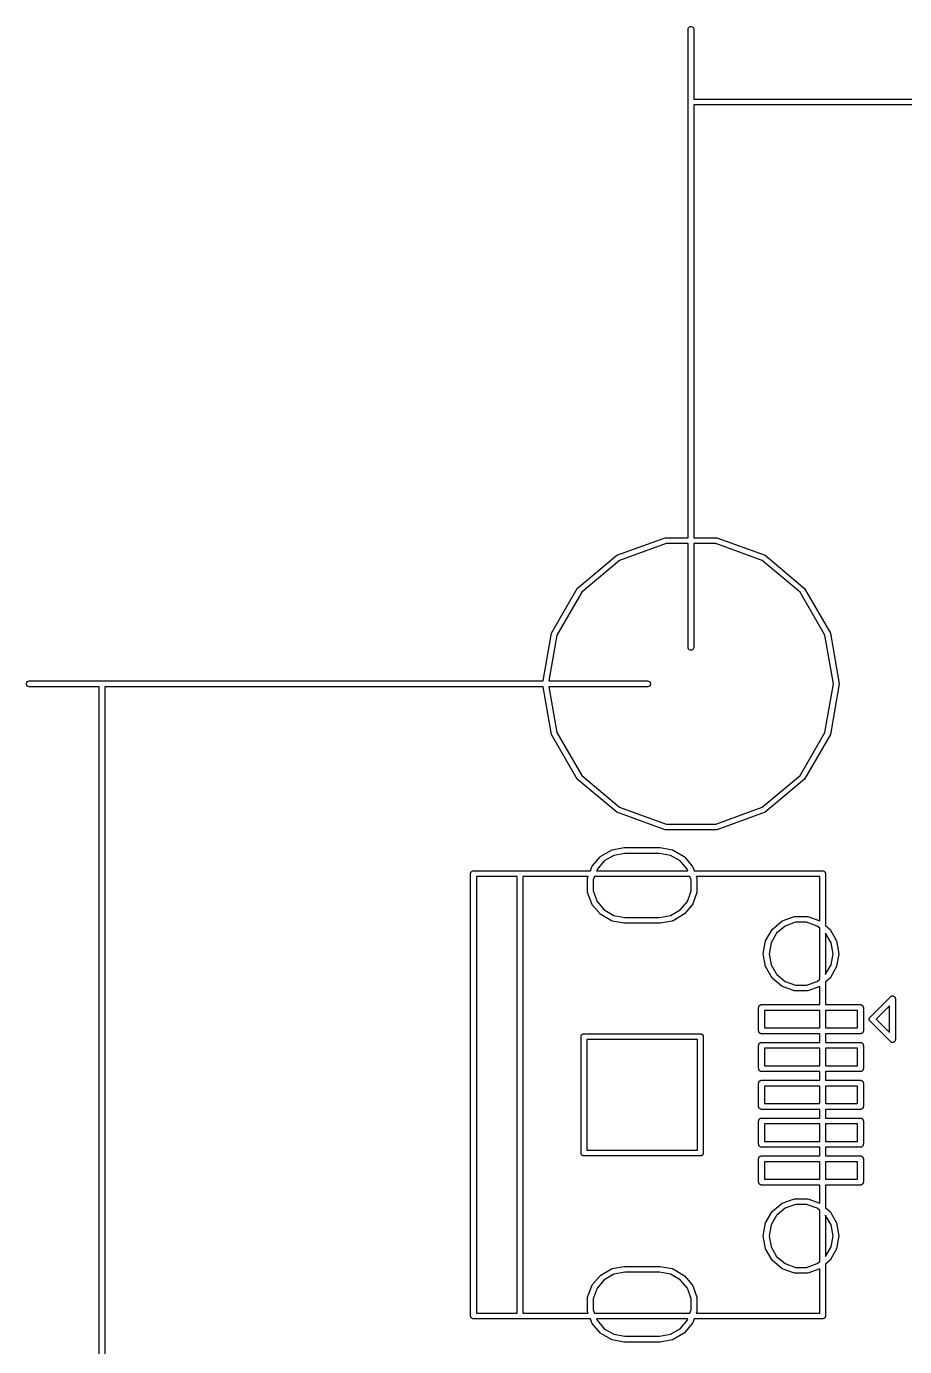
# Model space of a CAD drawing. Extents: x 105.1 to 166.9, y -128.1 to -71.6.
# Drawn here: x 107.2 to 122.29, y -96.39 to -73.7 of the extents above; entities that cross this region are included whole.
import ezdxf

# ---------------------------------------------------------------- set-up
doc = ezdxf.new("R2010")
doc.units = 0
doc.header["$MEASUREMENT"] = 0
doc.layers.add('BLACK', color=7, linetype='CONTINUOUS')

msp = doc.modelspace()

# ---------------------------------------------------------------- linework, layer by layer
at = {"layer": 'Black'}
for p, q in [((118.571, -73.7536), (118.574, -73.7365)), ((118.574, -73.7365), (118.583, -73.7215)), ((118.583, -73.7215), (118.596, -73.7103)), ((118.596, -73.7103), (118.612, -73.7044)), ((118.612, -73.7044), (118.63, -73.7044)), ((118.63, -73.7044), (118.646, -73.7103)), ((118.646, -73.7103), (118.659, -73.7215)), ((118.659, -73.7215), (118.668, -73.7365)), ((118.668, -73.7365), (118.671, -73.7536)), ((118.571, -82.4923), (118.571, -73.7536)), ((118.671, -73.7536), (118.671, -74.9536)), ((118.671, -74.9536), (160.682, -74.9536)), ((160.682, -75.0536), (118.671, -75.0536)), ((118.671, -75.0536), (118.671, -82.4923)), ((117.346, -82.7952), (118.178, -82.4923)), ((118.196, -82.5908), (117.396, -82.8818)), ((118.178, -82.4923), (118.571, -82.4923)), ((118.571, -82.5908), (118.196, -82.5908)), ((118.571, -84.3786), (118.571, -82.5908)), ((118.671, -82.4923), (119.064, -82.4923)), ((119.047, -82.5908), (118.671, -82.5908)), ((118.671, -82.5908), (118.671, -84.3786)), ((119.846, -82.8818), (119.047, -82.5908)), ((119.064, -82.4923), (119.896, -82.7952)), ((116.668, -83.3645), (117.346, -82.7952)), ((119.896, -82.7952), (120.575, -83.3645)), ((117.396, -82.8818), (116.744, -83.4288)), ((120.498, -83.4288), (119.846, -82.8818)), ((116.225, -84.1315), (116.668, -83.3645)), ((116.744, -83.4288), (116.319, -84.1657)), ((120.923, -84.1657), (120.498, -83.4288)), ((120.575, -83.3645), (121.017, -84.1315)), ((116.08, -84.9536), (116.225, -84.1315)), ((116.319, -84.1657), (116.18, -84.9536)), ((121.071, -85.0036), (120.923, -84.1657)), ((121.017, -84.1315), (121.171, -85.0036)), ((118.574, -84.3957), (118.571, -84.3786)), ((118.583, -84.4107), (118.574, -84.3957)), ((118.668, -84.3957), (118.659, -84.4107)), ((118.671, -84.3786), (118.668, -84.3957)), ((118.596, -84.4219), (118.583, -84.4107)), ((118.612, -84.4278), (118.596, -84.4219)), ((118.63, -84.4278), (118.612, -84.4278)), ((118.646, -84.4219), (118.63, -84.4278)), ((118.659, -84.4107), (118.646, -84.4219)), ((107.202, -84.9949), (107.208, -84.9786)), ((107.202, -85.0123), (107.202, -84.9949)), ((107.208, -85.0286), (107.202, -85.0123)), ((107.208, -84.9786), (107.219, -84.9653)), ((107.219, -85.0419), (107.208, -85.0286)), ((107.219, -84.9653), (107.234, -84.9566)), ((107.234, -85.0506), (107.219, -85.0419)), ((107.234, -84.9566), (107.251, -84.9536)), ((107.251, -85.0536), (107.234, -85.0506)), ((107.251, -84.9536), (116.08, -84.9536)), ((108.451, -85.0536), (107.251, -85.0536)), ((108.451, -125.065), (108.451, -85.0536)), ((116.08, -85.0536), (108.551, -85.0536)), ((108.551, -85.0536), (108.551, -125.065)), ((116.225, -85.8757), (116.08, -85.0536)), ((116.18, -84.9536), (117.876, -84.9536)), ((117.876, -85.0536), (116.18, -85.0536)), ((116.18, -85.0536), (116.319, -85.8415)), ((117.876, -84.9536), (117.893, -84.9566)), ((117.893, -85.0506), (117.876, -85.0536)), ((117.893, -84.9566), (117.908, -84.9653)), ((117.908, -85.0419), (117.893, -85.0506)), ((117.908, -84.9653), (117.919, -84.9786)), ((117.919, -85.0286), (117.908, -85.0419)), ((117.919, -84.9786), (117.925, -84.9949)), ((117.925, -85.0123), (117.919, -85.0286)), ((117.925, -84.9949), (117.925, -85.0123)), ((120.923, -85.8415), (121.071, -85.0036)), ((121.171, -85.0036), (121.017, -85.8757)), ((116.668, -86.6427), (116.225, -85.8757)), ((116.319, -85.8415), (116.744, -86.5784)), ((120.498, -86.5784), (120.923, -85.8415)), ((121.017, -85.8757), (120.575, -86.6427)), ((117.346, -87.212), (116.668, -86.6427)), ((116.744, -86.5784), (117.396, -87.1254)), ((119.846, -87.1254), (120.498, -86.5784)), ((120.575, -86.6427), (119.896, -87.212)), ((117.396, -87.1254), (118.196, -87.4164)), ((119.047, -87.4164), (119.846, -87.1254)), ((118.178, -87.5149), (117.346, -87.212)), ((119.896, -87.212), (119.064, -87.5149)), ((119.064, -87.5149), (118.178, -87.5149)), ((118.196, -87.4164), (119.047, -87.4164)), ((116.926, -88.1354), (117.06, -87.9758)), ((117.06, -87.9758), (117.068, -87.9694)), ((117.06, -87.9758), (117.06, -87.9758)), ((117.068, -87.9694), (117.073, -87.9646)), ((117.073, -87.9646), (117.254, -87.8605)), ((117.073, -87.9646), (117.073, -87.9646)), ((117.296, -87.9515), (117.131, -88.0468)), ((117.254, -87.8605), (117.266, -87.8561)), ((117.254, -87.8605), (117.254, -87.8605)), ((117.266, -87.8561), (117.27, -87.8545)), ((117.27, -87.8545), (117.475, -87.8183)), ((117.27, -87.8545), (117.27, -87.8545)), ((117.488, -87.9176), (117.296, -87.9515)), ((117.475, -87.8183), (117.48, -87.8183)), ((117.48, -87.8183), (117.484, -87.8176)), ((117.484, -87.8176), (118.084, -87.8176)), ((118.08, -87.9176), (117.488, -87.9176)), ((118.272, -87.9515), (118.08, -87.9176)), ((118.084, -87.8176), (118.088, -87.8183)), ((118.088, -87.8183), (118.093, -87.8183)), ((118.093, -87.8183), (118.298, -87.8545)), ((118.437, -88.0468), (118.272, -87.9515)), ((118.298, -87.8545), (118.298, -87.8545)), ((118.298, -87.8545), (118.306, -87.8575)), ((118.306, -87.8575), (118.314, -87.8605)), ((118.314, -87.8605), (118.314, -87.8605)), ((118.314, -87.8605), (118.495, -87.9646)), ((118.495, -87.9646), (118.508, -87.9758)), ((118.508, -87.9758), (118.508, -87.9758)), ((118.508, -87.9758), (118.642, -88.1354)), ((114.834, -88.2676), (114.835, -88.2633)), ((114.835, -88.2589), (114.836, -88.2548)), ((114.835, -88.2633), (114.835, -88.2589)), ((114.836, -88.2548), (114.837, -88.2505)), ((114.837, -88.2505), (114.839, -88.2467)), ((114.839, -88.2467), (114.841, -88.2426)), ((114.841, -88.2426), (114.843, -88.2392)), ((114.843, -88.2392), (114.846, -88.2354)), ((114.846, -88.2354), (114.849, -88.2326)), ((114.849, -88.2326), (114.852, -88.2293)), ((114.852, -88.2293), (114.856, -88.2271)), ((114.856, -88.2271), (114.859, -88.2243)), ((114.859, -88.2243), (114.863, -88.2228)), ((114.863, -88.2228), (114.867, -88.2206)), ((114.867, -88.2206), (114.871, -88.2198)), ((114.871, -88.2198), (114.875, -88.2183)), ((114.875, -88.2183), (114.88, -88.2183)), ((114.88, -88.2183), (114.884, -88.2176)), ((114.884, -88.2176), (116.893, -88.2176)), ((116.893, -88.2176), (116.917, -88.1505)), ((116.917, -88.1505), (116.926, -88.1354)), ((116.926, -88.1354), (116.926, -88.1354)), ((117.008, -88.193), (116.999, -88.2176)), ((116.999, -88.2176), (118.569, -88.2176)), ((117.131, -88.0468), (117.008, -88.193)), ((118.56, -88.193), (118.437, -88.0468)), ((118.569, -88.2176), (118.56, -88.193)), ((118.642, -88.1354), (118.642, -88.1354)), ((118.642, -88.1354), (118.651, -88.1505)), ((118.651, -88.1505), (118.675, -88.2176)), ((118.675, -88.2176), (120.884, -88.2176)), ((120.884, -88.2176), (120.888, -88.2183)), ((120.888, -88.2183), (120.893, -88.2183)), ((120.893, -88.2183), (120.897, -88.2198)), ((120.897, -88.2198), (120.901, -88.2206)), ((120.901, -88.2206), (120.905, -88.2228)), ((120.905, -88.2228), (120.909, -88.2243)), ((120.909, -88.2243), (120.912, -88.2271)), ((120.912, -88.2271), (120.916, -88.2293)), ((120.916, -88.2293), (120.919, -88.2326)), ((120.919, -88.2326), (120.922, -88.2354)), ((120.922, -88.2354), (120.924, -88.2392)), ((120.924, -88.2392), (120.927, -88.2426)), ((120.927, -88.2426), (120.929, -88.2467)), ((120.929, -88.2467), (120.931, -88.2505)), ((120.931, -88.2505), (120.932, -88.2548)), ((120.932, -88.2548), (120.933, -88.2589)), ((120.933, -88.2589), (120.933, -88.2633)), ((120.933, -88.2633), (120.934, -88.2676)), ((114.834, -95.8676), (114.834, -88.2676)), ((114.934, -88.3176), (114.934, -95.8176)), ((115.634, -88.3176), (114.934, -88.3176)), ((115.634, -95.8176), (115.634, -88.3176)), ((116.856, -88.3176), (115.734, -88.3176)), ((115.734, -88.3176), (115.734, -95.8176)), ((116.843, -88.3634), (116.846, -88.3463)), ((116.843, -88.5718), (116.843, -88.3634)), ((116.846, -88.3463), (116.856, -88.3176)), ((116.963, -88.3176), (116.943, -88.3722)), ((116.943, -88.3722), (116.943, -88.5629)), ((118.605, -88.3176), (116.963, -88.3176)), ((118.625, -88.3722), (118.605, -88.3176)), ((118.625, -88.5629), (118.625, -88.3722)), ((120.834, -88.3176), (118.711, -88.3176)), ((118.711, -88.3176), (118.722, -88.3463)), ((118.722, -88.3463), (118.725, -88.3634)), ((118.725, -88.3634), (118.725, -88.5718)), ((120.834, -89.0779), (120.834, -88.3176)), ((120.934, -88.2676), (120.934, -89.1594)), ((116.846, -88.5889), (116.843, -88.5718)), ((116.917, -88.7847), (116.846, -88.5889)), ((116.943, -88.5629), (117.008, -88.7422)), ((118.56, -88.7422), (118.625, -88.5629)), ((118.722, -88.5889), (118.651, -88.7847)), ((118.725, -88.5718), (118.722, -88.5889)), ((116.926, -88.7997), (116.917, -88.7847)), ((117.06, -88.9593), (116.926, -88.7997)), ((116.926, -88.7997), (116.926, -88.7997)), ((117.008, -88.7422), (117.131, -88.8883)), ((117.131, -88.8883), (117.296, -88.9837)), ((118.272, -88.9837), (118.437, -88.8883)), ((118.437, -88.8883), (118.56, -88.7422)), ((118.642, -88.7997), (118.508, -88.9593)), ((118.651, -88.7847), (118.642, -88.7997)), ((118.642, -88.7997), (118.642, -88.7997)), ((117.064, -88.9626), (117.06, -88.9593)), ((117.06, -88.9593), (117.06, -88.9593)), ((117.073, -88.9705), (117.064, -88.9626)), ((117.254, -89.0747), (117.073, -88.9705)), ((117.073, -88.9705), (117.073, -88.9705)), ((117.266, -89.079), (117.254, -89.0747)), ((117.254, -89.0747), (117.254, -89.0747)), ((117.27, -89.0806), (117.266, -89.079)), ((117.475, -89.1168), (117.27, -89.0806)), ((117.27, -89.0806), (117.27, -89.0806)), ((117.296, -88.9837), (117.488, -89.0176)), ((117.48, -89.1168), (117.475, -89.1168)), ((117.484, -89.1176), (117.48, -89.1168)), ((118.084, -89.1176), (117.484, -89.1176)), ((117.488, -89.0176), (118.08, -89.0176)), ((118.08, -89.0176), (118.272, -88.9837)), ((118.088, -89.1168), (118.084, -89.1176)), ((118.093, -89.1168), (118.088, -89.1168)), ((118.298, -89.0806), (118.093, -89.1168)), ((118.307, -89.0774), (118.298, -89.0806)), ((118.298, -89.0806), (118.298, -89.0806)), ((118.314, -89.0747), (118.307, -89.0774)), ((118.495, -88.9705), (118.314, -89.0747)), ((118.314, -89.0747), (118.314, -89.0747)), ((118.508, -88.9593), (118.495, -88.9705)), ((118.508, -88.9593), (118.508, -88.9593)), ((120.016, -89.2248), (120.189, -89.0797)), ((120.239, -89.1663), (120.093, -89.289)), ((120.189, -89.0797), (120.401, -89.0025)), ((120.418, -89.1009), (120.239, -89.1663)), ((120.401, -89.0025), (120.627, -89.0025)), ((120.609, -89.1009), (120.418, -89.1009)), ((120.789, -89.1663), (120.609, -89.1009)), ((120.627, -89.0025), (120.834, -89.0779)), ((120.834, -89.204), (120.789, -89.1663)), ((120.934, -89.1594), (121.012, -89.2248)), ((119.903, -89.4203), (120.016, -89.2248)), ((120.093, -89.289), (119.997, -89.4545)), ((120.834, -90.0811), (120.834, -89.204)), ((120.935, -89.289), (120.934, -89.288)), ((120.934, -89.288), (120.934, -89.9972)), ((121.031, -89.4545), (120.935, -89.289)), ((121.012, -89.2248), (121.125, -89.4203)), ((119.864, -89.6426), (119.903, -89.4203)), ((119.997, -89.4545), (119.964, -89.6426)), ((121.064, -89.6426), (121.031, -89.4545)), ((121.125, -89.4203), (121.164, -89.6426)), ((119.903, -89.8649), (119.864, -89.6426)), ((119.964, -89.6426), (119.997, -89.8307)), ((119.997, -89.8307), (120.093, -89.9961)), ((120.935, -89.9961), (121.031, -89.8307)), ((121.031, -89.8307), (121.064, -89.6426)), ((121.164, -89.6426), (121.125, -89.8649)), ((120.016, -90.0604), (119.903, -89.8649)), ((120.189, -90.2055), (120.016, -90.0604)), ((120.093, -89.9961), (120.239, -90.1189)), ((120.934, -89.9972), (120.935, -89.9961)), ((121.012, -90.0604), (120.934, -90.1258)), ((121.125, -89.8649), (121.012, -90.0604)), ((120.401, -90.2827), (120.189, -90.2055)), ((120.239, -90.1189), (120.418, -90.1842)), ((120.627, -90.2827), (120.401, -90.2827)), ((120.418, -90.1842), (120.609, -90.1842)), ((120.609, -90.1842), (120.789, -90.1189)), ((120.834, -90.2073), (120.627, -90.2827)), ((120.789, -90.1189), (120.834, -90.0811)), ((120.834, -90.5176), (120.834, -90.2073)), ((120.934, -90.1258), (120.934, -90.5176)), ((119.796, -90.5354), (119.799, -90.5326)), ((119.799, -90.5326), (119.802, -90.5293)), ((119.802, -90.5293), (119.806, -90.5271)), ((119.806, -90.5271), (119.809, -90.5243)), ((119.809, -90.5243), (119.813, -90.5228)), ((119.813, -90.5228), (119.817, -90.5206)), ((119.817, -90.5206), (119.821, -90.5198)), ((119.821, -90.5198), (119.825, -90.5183)), ((119.825, -90.5183), (119.83, -90.5183)), ((119.83, -90.5183), (119.834, -90.5176)), ((119.834, -90.5176), (120.834, -90.5176)), ((120.934, -90.5176), (121.534, -90.5176)), ((121.534, -90.5176), (121.538, -90.5183)), ((121.538, -90.5183), (121.543, -90.5183)), ((121.543, -90.5183), (121.547, -90.5198)), ((121.547, -90.5198), (121.551, -90.5206)), ((121.551, -90.5206), (121.555, -90.5228)), ((121.555, -90.5228), (121.559, -90.5243)), ((121.559, -90.5243), (121.562, -90.5271)), ((121.562, -90.5271), (121.566, -90.5293)), ((121.566, -90.5293), (121.569, -90.5326)), ((121.569, -90.5326), (121.572, -90.5354)), ((121.699, -90.7322), (122.049, -90.3822)), ((122.049, -90.3822), (122.054, -90.3785)), ((122.054, -90.3785), (122.059, -90.3743)), ((122.059, -90.3743), (122.061, -90.3735)), ((122.061, -90.3735), (122.063, -90.3723)), ((122.063, -90.3723), (122.069, -90.3706)), ((122.069, -90.3706), (122.075, -90.3683)), ((122.075, -90.3683), (122.077, -90.3683)), ((122.077, -90.3683), (122.08, -90.3678)), ((122.08, -90.3678), (122.086, -90.3683)), ((122.086, -90.3683), (122.093, -90.3683)), ((122.093, -90.3683), (122.095, -90.3691)), ((122.095, -90.3691), (122.097, -90.3693)), ((122.097, -90.3693), (122.103, -90.372)), ((122.103, -90.372), (122.109, -90.3743)), ((122.109, -90.3743), (122.111, -90.3757)), ((122.111, -90.3757), (122.113, -90.3766)), ((122.113, -90.3766), (122.117, -90.3812)), ((122.117, -90.3812), (122.122, -90.3854)), ((122.122, -90.3854), (122.123, -90.3874)), ((122.123, -90.3874), (122.125, -90.3889)), ((122.125, -90.3889), (122.128, -90.3948)), ((122.128, -90.3948), (122.131, -90.4005)), ((122.131, -90.4005), (122.131, -90.4027)), ((122.131, -90.4027), (122.132, -90.4046)), ((122.132, -90.4046), (122.133, -90.4111)), ((122.133, -90.4111), (122.134, -90.4176)), ((122.134, -90.4176), (122.134, -91.1176)), ((119.784, -90.5676), (119.785, -90.5633)), ((119.784, -90.9676), (119.784, -90.5676)), ((119.785, -90.5589), (119.786, -90.5548)), ((119.785, -90.5633), (119.785, -90.5589)), ((119.786, -90.5548), (119.787, -90.5505)), ((119.787, -90.5505), (119.789, -90.5467)), ((119.789, -90.5467), (119.791, -90.5426)), ((119.791, -90.5426), (119.793, -90.5392)), ((119.793, -90.5392), (119.796, -90.5354)), ((119.884, -90.6176), (119.884, -90.9176)), ((120.834, -90.6176), (119.884, -90.6176)), ((120.834, -90.9176), (120.834, -90.6176)), ((120.934, -90.6176), (120.934, -90.9176)), ((121.484, -90.6176), (120.934, -90.6176)), ((121.484, -90.9176), (121.484, -90.6176)), ((121.572, -90.5354), (121.574, -90.5392)), ((121.574, -90.5392), (121.577, -90.5426)), ((121.577, -90.5426), (121.579, -90.5467)), ((121.579, -90.5467), (121.581, -90.5505)), ((121.581, -90.5505), (121.582, -90.5548)), ((121.582, -90.5548), (121.583, -90.5589)), ((121.583, -90.5589), (121.583, -90.5633)), ((121.583, -90.5633), (121.584, -90.5676)), ((121.584, -90.5676), (121.584, -90.9676)), ((121.684, -90.7632), (121.685, -90.759)), ((121.685, -90.759), (121.686, -90.7546)), ((121.686, -90.7546), (121.687, -90.7507)), ((121.687, -90.7507), (121.689, -90.7464)), ((121.689, -90.7464), (121.691, -90.7429)), ((121.691, -90.7429), (121.693, -90.7389)), ((121.693, -90.7389), (121.696, -90.7358)), ((121.696, -90.7358), (121.699, -90.7322)), ((122.034, -90.5383), (121.805, -90.7676)), ((122.034, -90.9969), (122.034, -90.5383)), ((119.785, -90.9719), (119.784, -90.9676)), ((119.785, -90.9763), (119.785, -90.9719)), ((119.786, -90.9804), (119.785, -90.9763)), ((119.787, -90.9847), (119.786, -90.9804)), ((119.789, -90.9885), (119.787, -90.9847)), ((119.791, -90.9926), (119.789, -90.9885)), ((119.884, -90.9176), (120.834, -90.9176)), ((120.934, -90.9176), (121.484, -90.9176)), ((121.579, -90.9885), (121.577, -90.9926)), ((121.581, -90.9847), (121.579, -90.9885)), ((121.582, -90.9804), (121.581, -90.9847)), ((121.583, -90.9763), (121.582, -90.9804)), ((121.584, -90.9676), (121.583, -90.9719)), ((121.583, -90.9719), (121.583, -90.9763)), ((121.684, -90.7676), (121.684, -90.7632)), ((121.684, -90.7719), (121.684, -90.7676)), ((121.685, -90.7762), (121.684, -90.7719)), ((121.686, -90.7805), (121.685, -90.7762)), ((121.687, -90.7845), (121.686, -90.7805)), ((121.689, -90.7887), (121.687, -90.7845)), ((121.691, -90.7923), (121.689, -90.7887)), ((121.693, -90.7962), (121.691, -90.7923)), ((121.696, -90.7993), (121.693, -90.7962)), ((121.699, -90.8029), (121.696, -90.7993)), ((122.049, -91.1529), (121.699, -90.8029)), ((121.805, -90.7676), (122.034, -90.9969)), ((116.734, -91.0676), (116.735, -91.0633)), ((116.734, -93.0676), (116.734, -91.0676)), ((116.735, -91.0589), (116.736, -91.0548)), ((116.735, -91.0633), (116.735, -91.0589)), ((116.736, -91.0548), (116.737, -91.0505)), ((116.737, -91.0505), (116.739, -91.0467)), ((116.739, -91.0467), (116.741, -91.0426)), ((116.741, -91.0426), (116.743, -91.0392)), ((116.743, -91.0392), (116.746, -91.0354)), ((116.746, -91.0354), (116.749, -91.0326)), ((116.749, -91.0326), (116.752, -91.0293)), ((116.752, -91.0293), (116.756, -91.0271)), ((116.756, -91.0271), (116.759, -91.0243)), ((116.759, -91.0243), (116.763, -91.0228)), ((116.763, -91.0228), (116.767, -91.0206)), ((116.767, -91.0206), (116.771, -91.0198)), ((116.771, -91.0198), (116.775, -91.0183)), ((116.775, -91.0183), (116.78, -91.0183)), ((116.78, -91.0183), (116.784, -91.0176)), ((116.784, -91.0176), (118.784, -91.0176)), ((116.834, -91.1176), (116.834, -93.0176)), ((118.734, -91.1176), (116.834, -91.1176)), ((118.734, -93.0176), (118.734, -91.1176)), ((118.784, -91.0176), (118.788, -91.0183)), ((118.788, -91.0183), (118.793, -91.0183)), ((118.793, -91.0183), (118.797, -91.0198)), ((118.797, -91.0198), (118.801, -91.0206)), ((118.801, -91.0206), (118.805, -91.0228)), ((118.805, -91.0228), (118.809, -91.0243)), ((118.809, -91.0243), (118.812, -91.0271)), ((118.812, -91.0271), (118.816, -91.0293)), ((118.816, -91.0293), (118.819, -91.0326)), ((118.819, -91.0326), (118.822, -91.0354)), ((118.822, -91.0354), (118.824, -91.0392)), ((118.824, -91.0392), (118.827, -91.0426)), ((118.827, -91.0426), (118.829, -91.0467)), ((118.829, -91.0467), (118.831, -91.0505)), ((118.831, -91.0505), (118.832, -91.0548)), ((118.832, -91.0548), (118.833, -91.0589)), ((118.833, -91.0589), (118.833, -91.0633)), ((118.833, -91.0633), (118.834, -91.0676)), ((118.834, -91.0676), (118.834, -93.0676)), ((119.784, -91.2176), (119.785, -91.2132)), ((119.785, -91.2089), (119.786, -91.2048)), ((119.785, -91.2132), (119.785, -91.2089)), ((119.786, -91.2048), (119.787, -91.2005)), ((119.787, -91.2005), (119.789, -91.1967)), ((119.789, -91.1967), (119.791, -91.1926)), ((119.793, -90.9959), (119.791, -90.9926)), ((119.791, -91.1926), (119.793, -91.1892)), ((119.796, -90.9997), (119.793, -90.9959)), ((119.793, -91.1892), (119.796, -91.1854)), ((119.799, -91.0025), (119.796, -90.9997)), ((119.796, -91.1854), (119.799, -91.1826)), ((119.802, -91.0059), (119.799, -91.0025)), ((119.799, -91.1826), (119.802, -91.1793)), ((119.806, -91.0081), (119.802, -91.0059)), ((119.802, -91.1793), (119.806, -91.1771)), ((119.809, -91.0109), (119.806, -91.0081)), ((119.806, -91.1771), (119.809, -91.1743)), ((119.813, -91.0124), (119.809, -91.0109)), ((119.809, -91.1743), (119.813, -91.1728)), ((119.817, -91.0146), (119.813, -91.0124)), ((119.813, -91.1728), (119.817, -91.1706)), ((119.821, -91.0153), (119.817, -91.0146)), ((119.817, -91.1706), (119.821, -91.1698)), ((119.825, -91.0168), (119.821, -91.0153)), ((119.821, -91.1698), (119.825, -91.1683)), ((119.83, -91.0168), (119.825, -91.0168)), ((119.825, -91.1683), (119.83, -91.1683)), ((119.834, -91.0176), (119.83, -91.0168)), ((119.83, -91.1683), (119.834, -91.1676)), ((120.834, -91.0176), (119.834, -91.0176)), ((119.834, -91.1676), (120.834, -91.1676)), ((120.834, -91.1676), (120.834, -91.0176)), ((121.534, -91.0176), (120.934, -91.0176)), ((120.934, -91.0176), (120.934, -91.1676)), ((120.934, -91.1676), (121.534, -91.1676)), ((121.538, -91.0168), (121.534, -91.0176)), ((121.534, -91.1676), (121.538, -91.1683)), ((121.543, -91.0168), (121.538, -91.0168)), ((121.538, -91.1683), (121.543, -91.1683)), ((121.547, -91.0153), (121.543, -91.0168)), ((121.543, -91.1683), (121.547, -91.1698)), ((121.551, -91.0146), (121.547, -91.0153)), ((121.547, -91.1698), (121.551, -91.1706)), ((121.555, -91.0124), (121.551, -91.0146)), ((121.551, -91.1706), (121.555, -91.1728)), ((121.559, -91.0109), (121.555, -91.0124)), ((121.555, -91.1728), (121.559, -91.1743)), ((121.562, -91.0081), (121.559, -91.0109)), ((121.559, -91.1743), (121.562, -91.1771)), ((121.566, -91.0059), (121.562, -91.0081)), ((121.562, -91.1771), (121.566, -91.1793)), ((121.569, -91.0025), (121.566, -91.0059)), ((121.566, -91.1793), (121.569, -91.1826)), ((121.572, -90.9997), (121.569, -91.0025)), ((121.569, -91.1826), (121.572, -91.1854)), ((121.574, -90.9959), (121.572, -90.9997)), ((121.572, -91.1854), (121.574, -91.1892)), ((121.577, -90.9926), (121.574, -90.9959)), ((121.574, -91.1892), (121.577, -91.1926)), ((121.577, -91.1926), (121.579, -91.1967)), ((121.579, -91.1967), (121.581, -91.2005)), ((121.581, -91.2005), (121.582, -91.2048)), ((121.582, -91.2048), (121.583, -91.2089)), ((121.583, -91.2089), (121.583, -91.2132)), ((121.583, -91.2132), (121.584, -91.2176)), ((122.054, -91.1567), (122.049, -91.1529)), ((122.059, -91.1609), (122.054, -91.1567)), ((122.061, -91.1616), (122.059, -91.1609)), ((122.063, -91.1629), (122.061, -91.1616)), ((122.069, -91.1646), (122.063, -91.1629)), ((122.075, -91.1668), (122.069, -91.1646)), ((122.077, -91.1668), (122.075, -91.1668)), ((122.08, -91.1674), (122.077, -91.1668)), ((122.086, -91.1668), (122.08, -91.1674)), ((122.093, -91.1668), (122.086, -91.1668)), ((122.095, -91.1661), (122.093, -91.1668)), ((122.097, -91.1659), (122.095, -91.1661)), ((122.103, -91.1631), (122.097, -91.1659)), ((122.109, -91.1609), (122.103, -91.1631)), ((122.111, -91.1595), (122.109, -91.1609)), ((122.113, -91.1585), (122.111, -91.1595)), ((122.117, -91.1539), (122.113, -91.1585)), ((122.122, -91.1497), (122.117, -91.1539)), ((122.123, -91.1478), (122.122, -91.1497)), ((122.125, -91.1463), (122.123, -91.1478)), ((122.128, -91.1403), (122.125, -91.1463)), ((122.131, -91.1347), (122.128, -91.1403)), ((122.132, -91.1305), (122.131, -91.1325)), ((122.131, -91.1325), (122.131, -91.1347)), ((122.133, -91.124), (122.132, -91.1305)), ((122.134, -91.1176), (122.133, -91.124)), ((119.784, -91.6176), (119.784, -91.2176)), ((119.884, -91.2676), (119.884, -91.5676)), ((120.834, -91.2676), (119.884, -91.2676)), ((120.834, -91.5676), (120.834, -91.2676)), ((120.934, -91.2676), (120.934, -91.5676)), ((121.484, -91.2676), (120.934, -91.2676)), ((121.484, -91.5676), (121.484, -91.2676)), ((121.584, -91.2176), (121.584, -91.6176)), ((119.785, -91.6219), (119.784, -91.6176)), ((119.785, -91.6262), (119.785, -91.6219)), ((119.786, -91.6303), (119.785, -91.6262)), ((119.787, -91.6347), (119.786, -91.6303)), ((119.789, -91.6384), (119.787, -91.6347)), ((119.791, -91.6426), (119.789, -91.6384)), ((119.793, -91.6459), (119.791, -91.6426)), ((119.796, -91.6497), (119.793, -91.6459)), ((119.799, -91.6525), (119.796, -91.6497)), ((119.802, -91.6559), (119.799, -91.6525)), ((119.806, -91.658), (119.802, -91.6559)), ((119.809, -91.6609), (119.806, -91.658)), ((119.813, -91.6624), (119.809, -91.6609)), ((119.817, -91.6645), (119.813, -91.6624)), ((119.821, -91.6653), (119.817, -91.6645)), ((119.825, -91.6668), (119.821, -91.6653)), ((119.83, -91.6668), (119.825, -91.6668)), ((119.834, -91.6676), (119.83, -91.6668)), ((120.834, -91.6676), (119.834, -91.6676)), ((119.884, -91.5676), (120.834, -91.5676)), ((120.834, -91.8176), (120.834, -91.6676)), ((120.934, -91.5676), (121.484, -91.5676)), ((121.534, -91.6676), (120.934, -91.6676)), ((120.934, -91.6676), (120.934, -91.8176)), ((121.538, -91.6668), (121.534, -91.6676)), ((121.543, -91.6668), (121.538, -91.6668)), ((121.547, -91.6653), (121.543, -91.6668)), ((121.551, -91.6645), (121.547, -91.6653)), ((121.555, -91.6624), (121.551, -91.6645)), ((121.559, -91.6609), (121.555, -91.6624)), ((121.562, -91.658), (121.559, -91.6609)), ((121.566, -91.6559), (121.562, -91.658)), ((121.569, -91.6525), (121.566, -91.6559)), ((121.572, -91.6497), (121.569, -91.6525)), ((121.574, -91.6459), (121.572, -91.6497)), ((121.577, -91.6426), (121.574, -91.6459)), ((121.579, -91.6384), (121.577, -91.6426)), ((121.581, -91.6347), (121.579, -91.6384)), ((121.582, -91.6303), (121.581, -91.6347)), ((121.583, -91.6262), (121.582, -91.6303)), ((121.584, -91.6176), (121.583, -91.6219)), ((121.583, -91.6219), (121.583, -91.6262)), ((119.784, -91.8676), (119.785, -91.8633)), ((119.784, -92.2676), (119.784, -91.8676)), ((119.785, -91.8589), (119.786, -91.8548)), ((119.785, -91.8633), (119.785, -91.8589)), ((119.786, -91.8548), (119.787, -91.8505)), ((119.787, -91.8505), (119.789, -91.8467)), ((119.789, -91.8467), (119.791, -91.8426)), ((119.791, -91.8426), (119.793, -91.8392)), ((119.793, -91.8392), (119.796, -91.8354)), ((119.796, -91.8354), (119.799, -91.8326)), ((119.799, -91.8326), (119.802, -91.8293)), ((119.802, -91.8293), (119.806, -91.8271)), ((119.806, -91.8271), (119.809, -91.8243)), ((119.809, -91.8243), (119.813, -91.8228)), ((119.813, -91.8228), (119.817, -91.8206)), ((119.817, -91.8206), (119.821, -91.8198)), ((119.821, -91.8198), (119.825, -91.8183)), ((119.825, -91.8183), (119.83, -91.8183)), ((119.83, -91.8183), (119.834, -91.8176)), ((119.834, -91.8176), (120.834, -91.8176)), ((120.934, -91.8176), (121.534, -91.8176)), ((121.534, -91.8176), (121.538, -91.8183)), ((121.538, -91.8183), (121.543, -91.8183)), ((121.543, -91.8183), (121.547, -91.8198)), ((121.547, -91.8198), (121.551, -91.8206)), ((121.551, -91.8206), (121.555, -91.8228)), ((121.555, -91.8228), (121.559, -91.8243)), ((121.559, -91.8243), (121.562, -91.8271)), ((121.562, -91.8271), (121.566, -91.8293)), ((121.566, -91.8293), (121.569, -91.8326)), ((121.569, -91.8326), (121.572, -91.8354)), ((121.572, -91.8354), (121.574, -91.8392)), ((121.574, -91.8392), (121.577, -91.8426)), ((121.577, -91.8426), (121.579, -91.8467)), ((121.579, -91.8467), (121.581, -91.8505)), ((121.581, -91.8505), (121.582, -91.8548)), ((121.582, -91.8548), (121.583, -91.8589)), ((121.583, -91.8589), (121.583, -91.8633)), ((121.583, -91.8633), (121.584, -91.8676)), ((121.584, -91.8676), (121.584, -92.2676)), ((119.884, -91.9176), (119.884, -92.2176)), ((120.834, -91.9176), (119.884, -91.9176)), ((120.834, -92.2176), (120.834, -91.9176)), ((120.934, -91.9176), (120.934, -92.2176)), ((121.484, -91.9176), (120.934, -91.9176)), ((121.484, -92.2176), (121.484, -91.9176)), ((119.785, -92.2719), (119.784, -92.2676)), ((119.785, -92.2762), (119.785, -92.2719)), ((119.786, -92.2804), (119.785, -92.2762)), ((119.787, -92.2847), (119.786, -92.2804)), ((119.789, -92.2885), (119.787, -92.2847)), ((119.791, -92.2926), (119.789, -92.2885)), ((119.793, -92.2959), (119.791, -92.2926)), ((119.796, -92.2997), (119.793, -92.2959)), ((119.799, -92.3025), (119.796, -92.2997)), ((119.802, -92.3059), (119.799, -92.3025)), ((119.806, -92.3081), (119.802, -92.3059)), ((119.809, -92.3109), (119.806, -92.3081)), ((119.813, -92.3124), (119.809, -92.3109)), ((119.817, -92.3146), (119.813, -92.3124)), ((119.821, -92.3153), (119.817, -92.3146)), ((119.825, -92.3168), (119.821, -92.3153)), ((119.83, -92.3168), (119.825, -92.3168)), ((119.834, -92.3176), (119.83, -92.3168)), ((120.834, -92.3176), (119.834, -92.3176)), ((119.884, -92.2176), (120.834, -92.2176)), ((120.834, -92.4676), (120.834, -92.3176)), ((120.934, -92.2176), (121.484, -92.2176)), ((121.534, -92.3176), (120.934, -92.3176)), ((120.934, -92.3176), (120.934, -92.4676)), ((121.538, -92.3168), (121.534, -92.3176)), ((121.543, -92.3168), (121.538, -92.3168)), ((121.547, -92.3153), (121.543, -92.3168)), ((121.551, -92.3146), (121.547, -92.3153)), ((121.555, -92.3124), (121.551, -92.3146)), ((121.559, -92.3109), (121.555, -92.3124)), ((121.562, -92.3081), (121.559, -92.3109)), ((121.566, -92.3059), (121.562, -92.3081)), ((121.569, -92.3025), (121.566, -92.3059)), ((121.572, -92.2997), (121.569, -92.3025)), ((121.574, -92.2959), (121.572, -92.2997)), ((121.577, -92.2926), (121.574, -92.2959)), ((121.579, -92.2885), (121.577, -92.2926)), ((121.581, -92.2847), (121.579, -92.2885)), ((121.582, -92.2804), (121.581, -92.2847)), ((121.583, -92.2762), (121.582, -92.2804)), ((121.584, -92.2676), (121.583, -92.2719)), ((121.583, -92.2719), (121.583, -92.2762)), ((119.784, -92.5176), (119.785, -92.5133)), ((119.784, -92.9176), (119.784, -92.5176)), ((119.785, -92.5089), (119.786, -92.5048)), ((119.785, -92.5133), (119.785, -92.5089)), ((119.786, -92.5048), (119.787, -92.5005)), ((119.787, -92.5005), (119.789, -92.4967)), ((119.789, -92.4967), (119.791, -92.4926)), ((119.791, -92.4926), (119.793, -92.4892)), ((119.793, -92.4892), (119.796, -92.4854)), ((119.796, -92.4854), (119.799, -92.4826)), ((119.799, -92.4826), (119.802, -92.4793)), ((119.802, -92.4793), (119.806, -92.4771)), ((119.806, -92.4771), (119.809, -92.4743)), ((119.809, -92.4743), (119.813, -92.4728)), ((119.813, -92.4728), (119.817, -92.4706)), ((119.817, -92.4706), (119.821, -92.4698)), ((119.821, -92.4698), (119.825, -92.4683)), ((119.825, -92.4683), (119.83, -92.4683)), ((119.83, -92.4683), (119.834, -92.4676)), ((119.834, -92.4676), (120.834, -92.4676)), ((119.884, -92.5676), (119.884, -92.8676)), ((120.834, -92.5676), (119.884, -92.5676)), ((120.834, -92.8676), (120.834, -92.5676)), ((120.934, -92.4676), (121.534, -92.4676)), ((120.934, -92.5676), (120.934, -92.8676)), ((121.484, -92.5676), (120.934, -92.5676)), ((121.484, -92.8676), (121.484, -92.5676)), ((121.534, -92.4676), (121.538, -92.4683)), ((121.538, -92.4683), (121.543, -92.4683)), ((121.543, -92.4683), (121.547, -92.4698)), ((121.547, -92.4698), (121.551, -92.4706)), ((121.551, -92.4706), (121.555, -92.4728)), ((121.555, -92.4728), (121.559, -92.4743)), ((121.559, -92.4743), (121.562, -92.4771)), ((121.562, -92.4771), (121.566, -92.4793)), ((121.566, -92.4793), (121.569, -92.4826)), ((121.569, -92.4826), (121.572, -92.4854)), ((121.572, -92.4854), (121.574, -92.4892)), ((121.574, -92.4892), (121.577, -92.4926)), ((121.577, -92.4926), (121.579, -92.4967)), ((121.579, -92.4967), (121.581, -92.5005)), ((121.581, -92.5005), (121.582, -92.5048)), ((121.582, -92.5048), (121.583, -92.5089)), ((121.583, -92.5089), (121.583, -92.5133)), ((121.583, -92.5133), (121.584, -92.5176)), ((121.584, -92.5176), (121.584, -92.9176)), ((116.834, -93.0176), (118.734, -93.0176)), ((119.785, -92.9219), (119.784, -92.9176)), ((119.785, -92.9263), (119.785, -92.9219)), ((119.786, -92.9304), (119.785, -92.9263)), ((119.787, -92.9347), (119.786, -92.9304)), ((119.789, -92.9385), (119.787, -92.9347)), ((119.791, -92.9426), (119.789, -92.9385)), ((119.793, -92.9459), (119.791, -92.9426)), ((119.796, -92.9497), (119.793, -92.9459)), ((119.799, -92.9525), (119.796, -92.9497)), ((119.802, -92.9559), (119.799, -92.9525)), ((119.806, -92.9581), (119.802, -92.9559)), ((119.809, -92.9609), (119.806, -92.9581)), ((119.813, -92.9624), (119.809, -92.9609)), ((119.817, -92.9646), (119.813, -92.9624)), ((119.821, -92.9653), (119.817, -92.9646)), ((119.825, -92.9668), (119.821, -92.9653)), ((119.83, -92.9668), (119.825, -92.9668)), ((119.834, -92.9676), (119.83, -92.9668)), ((120.834, -92.9676), (119.834, -92.9676)), ((119.884, -92.8676), (120.834, -92.8676)), ((120.834, -93.1176), (120.834, -92.9676)), ((120.934, -92.8676), (121.484, -92.8676)), ((121.534, -92.9676), (120.934, -92.9676)), ((120.934, -92.9676), (120.934, -93.1176)), ((121.538, -92.9668), (121.534, -92.9676)), ((121.543, -92.9668), (121.538, -92.9668)), ((121.547, -92.9653), (121.543, -92.9668)), ((121.551, -92.9646), (121.547, -92.9653)), ((121.555, -92.9624), (121.551, -92.9646)), ((121.559, -92.9609), (121.555, -92.9624)), ((121.562, -92.9581), (121.559, -92.9609)), ((121.566, -92.9559), (121.562, -92.9581)), ((121.569, -92.9525), (121.566, -92.9559)), ((121.572, -92.9497), (121.569, -92.9525)), ((121.574, -92.9459), (121.572, -92.9497)), ((121.577, -92.9426), (121.574, -92.9459)), ((121.579, -92.9385), (121.577, -92.9426)), ((121.581, -92.9347), (121.579, -92.9385)), ((121.582, -92.9304), (121.581, -92.9347)), ((121.583, -92.9263), (121.582, -92.9304)), ((121.584, -92.9176), (121.583, -92.9219)), ((121.583, -92.9219), (121.583, -92.9263)), ((116.735, -93.0719), (116.734, -93.0676)), ((116.735, -93.0762), (116.735, -93.0719)), ((116.736, -93.0804), (116.735, -93.0762)), ((116.737, -93.0847), (116.736, -93.0804)), ((116.739, -93.0885), (116.737, -93.0847)), ((116.741, -93.0926), (116.739, -93.0885)), ((116.743, -93.0959), (116.741, -93.0926)), ((116.746, -93.0997), (116.743, -93.0959)), ((116.749, -93.1025), (116.746, -93.0997)), ((116.752, -93.1059), (116.749, -93.1025)), ((116.756, -93.1081), (116.752, -93.1059)), ((116.759, -93.1109), (116.756, -93.1081)), ((116.763, -93.1124), (116.759, -93.1109)), ((116.767, -93.1146), (116.763, -93.1124)), ((116.771, -93.1153), (116.767, -93.1146)), ((116.775, -93.1168), (116.771, -93.1153)), ((116.78, -93.1168), (116.775, -93.1168)), ((116.784, -93.1176), (116.78, -93.1168)), ((118.784, -93.1176), (116.784, -93.1176)), ((118.788, -93.1168), (118.784, -93.1176)), ((118.793, -93.1168), (118.788, -93.1168)), ((118.797, -93.1153), (118.793, -93.1168)), ((118.801, -93.1146), (118.797, -93.1153)), ((118.805, -93.1124), (118.801, -93.1146)), ((118.809, -93.1109), (118.805, -93.1124)), ((118.812, -93.1081), (118.809, -93.1109)), ((118.816, -93.1059), (118.812, -93.1081)), ((118.819, -93.1025), (118.816, -93.1059)), ((118.822, -93.0997), (118.819, -93.1025)), ((118.824, -93.0959), (118.822, -93.0997)), ((118.827, -93.0926), (118.824, -93.0959)), ((118.829, -93.0885), (118.827, -93.0926)), ((118.831, -93.0847), (118.829, -93.0885)), ((118.832, -93.0804), (118.831, -93.0847)), ((118.833, -93.0762), (118.832, -93.0804)), ((118.834, -93.0676), (118.833, -93.0719)), ((118.833, -93.0719), (118.833, -93.0762)), ((119.784, -93.1676), (119.785, -93.1633)), ((119.784, -93.5676), (119.784, -93.1676)), ((119.785, -93.1589), (119.786, -93.1548)), ((119.785, -93.1633), (119.785, -93.1589)), ((119.786, -93.1548), (119.787, -93.1505)), ((119.787, -93.1505), (119.789, -93.1467)), ((119.789, -93.1467), (119.791, -93.1426)), ((119.791, -93.1426), (119.793, -93.1392)), ((119.793, -93.1392), (119.796, -93.1354)), ((119.796, -93.1354), (119.799, -93.1326)), ((119.799, -93.1326), (119.802, -93.1293)), ((119.802, -93.1293), (119.806, -93.1271)), ((119.806, -93.1271), (119.809, -93.1243)), ((119.809, -93.1243), (119.813, -93.1228)), ((119.813, -93.1228), (119.817, -93.1206)), ((119.817, -93.1206), (119.821, -93.1198)), ((119.821, -93.1198), (119.825, -93.1183)), ((119.825, -93.1183), (119.83, -93.1183)), ((119.83, -93.1183), (119.834, -93.1176)), ((119.834, -93.1176), (120.834, -93.1176)), ((119.884, -93.2176), (119.884, -93.5176)), ((120.834, -93.2176), (119.884, -93.2176)), ((120.834, -93.5176), (120.834, -93.2176)), ((120.934, -93.1176), (121.534, -93.1176)), ((120.934, -93.2176), (120.934, -93.5176)), ((121.484, -93.2176), (120.934, -93.2176)), ((121.484, -93.5176), (121.484, -93.2176)), ((121.534, -93.1176), (121.538, -93.1183)), ((121.538, -93.1183), (121.543, -93.1183)), ((121.543, -93.1183), (121.547, -93.1198)), ((121.547, -93.1198), (121.551, -93.1206)), ((121.551, -93.1206), (121.555, -93.1228)), ((121.555, -93.1228), (121.559, -93.1243)), ((121.559, -93.1243), (121.562, -93.1271)), ((121.562, -93.1271), (121.566, -93.1293)), ((121.566, -93.1293), (121.569, -93.1326)), ((121.569, -93.1326), (121.572, -93.1354)), ((121.572, -93.1354), (121.574, -93.1392)), ((121.574, -93.1392), (121.577, -93.1426)), ((121.577, -93.1426), (121.579, -93.1467)), ((121.579, -93.1467), (121.581, -93.1505)), ((121.581, -93.1505), (121.582, -93.1548)), ((121.582, -93.1548), (121.583, -93.1589)), ((121.583, -93.1589), (121.583, -93.1633)), ((121.583, -93.1633), (121.584, -93.1676)), ((121.584, -93.1676), (121.584, -93.5676)), ((119.785, -93.5719), (119.784, -93.5676)), ((119.785, -93.5762), (119.785, -93.5719)), ((119.786, -93.5804), (119.785, -93.5762)), ((119.787, -93.5847), (119.786, -93.5804)), ((119.789, -93.5885), (119.787, -93.5847)), ((119.791, -93.5926), (119.789, -93.5885)), ((119.793, -93.5959), (119.791, -93.5926)), ((119.796, -93.5997), (119.793, -93.5959)), ((119.799, -93.6025), (119.796, -93.5997)), ((119.802, -93.6059), (119.799, -93.6025)), ((119.806, -93.6081), (119.802, -93.6059)), ((119.809, -93.6109), (119.806, -93.6081)), ((119.813, -93.6124), (119.809, -93.6109)), ((119.817, -93.6146), (119.813, -93.6124)), ((119.821, -93.6153), (119.817, -93.6146)), ((119.825, -93.6168), (119.821, -93.6153)), ((119.83, -93.6168), (119.825, -93.6168)), ((119.834, -93.6176), (119.83, -93.6168)), ((120.834, -93.6176), (119.834, -93.6176)), ((119.884, -93.5176), (120.834, -93.5176)), ((120.834, -93.9278), (120.834, -93.6176)), ((120.934, -93.5176), (121.484, -93.5176)), ((121.534, -93.6176), (120.934, -93.6176)), ((120.934, -93.6176), (120.934, -94.0094)), ((121.538, -93.6168), (121.534, -93.6176)), ((121.543, -93.6168), (121.538, -93.6168)), ((121.547, -93.6153), (121.543, -93.6168)), ((121.551, -93.6146), (121.547, -93.6153)), ((121.555, -93.6124), (121.551, -93.6146)), ((121.559, -93.6109), (121.555, -93.6124)), ((121.562, -93.6081), (121.559, -93.6109)), ((121.566, -93.6059), (121.562, -93.6081)), ((121.569, -93.6025), (121.566, -93.6059)), ((121.572, -93.5997), (121.569, -93.6025)), ((121.574, -93.5959), (121.572, -93.5997)), ((121.577, -93.5926), (121.574, -93.5959)), ((121.579, -93.5885), (121.577, -93.5926)), ((121.581, -93.5847), (121.579, -93.5885)), ((121.582, -93.5804), (121.581, -93.5847)), ((121.583, -93.5762), (121.582, -93.5804)), ((121.584, -93.5676), (121.583, -93.5719)), ((121.583, -93.5719), (121.583, -93.5762)), ((120.016, -94.0747), (120.189, -93.9296)), ((120.189, -93.9296), (120.401, -93.8524)), ((120.401, -93.8524), (120.627, -93.8524)), ((120.627, -93.8524), (120.834, -93.9278)), ((119.903, -94.2702), (120.016, -94.0747)), ((120.093, -94.139), (119.997, -94.3044)), ((120.239, -94.0162), (120.093, -94.139)), ((120.418, -93.9509), (120.239, -94.0162)), ((120.609, -93.9509), (120.418, -93.9509)), ((120.789, -94.0162), (120.609, -93.9509)), ((120.834, -94.054), (120.789, -94.0162)), ((120.834, -94.9311), (120.834, -94.054)), ((120.934, -94.0094), (121.012, -94.0747)), ((120.935, -94.139), (120.934, -94.1379)), ((120.934, -94.1379), (120.934, -94.8472)), ((121.031, -94.3044), (120.935, -94.139)), ((121.012, -94.0747), (121.125, -94.2702)), ((119.864, -94.4926), (119.903, -94.2702)), ((119.997, -94.3044), (119.964, -94.4926)), ((121.064, -94.4926), (121.031, -94.3044)), ((121.125, -94.2702), (121.164, -94.4926)), ((119.903, -94.7149), (119.864, -94.4926)), ((119.964, -94.4926), (119.997, -94.6807)), ((121.031, -94.6807), (121.064, -94.4926)), ((121.164, -94.4926), (121.125, -94.7149)), ((120.016, -94.9104), (119.903, -94.7149)), ((119.997, -94.6807), (120.093, -94.8461)), ((120.935, -94.8461), (121.031, -94.6807)), ((121.125, -94.7149), (121.012, -94.9104)), ((117.073, -95.1646), (117.254, -95.0604)), ((117.254, -95.0604), (117.267, -95.0555)), ((117.254, -95.0604), (117.254, -95.0604)), ((117.267, -95.0555), (117.27, -95.0545)), ((117.27, -95.0545), (117.475, -95.0183)), ((117.27, -95.0545), (117.27, -95.0545)), ((117.475, -95.0183), (117.48, -95.0183)), ((117.48, -95.0183), (117.484, -95.0176)), ((117.484, -95.0176), (118.084, -95.0176)), ((118.084, -95.0176), (118.088, -95.0183)), ((118.088, -95.0183), (118.093, -95.0183)), ((118.093, -95.0183), (118.298, -95.0545)), ((118.298, -95.0545), (118.298, -95.0545)), ((118.298, -95.0545), (118.306, -95.0575)), ((118.306, -95.0575), (118.314, -95.0604)), ((118.314, -95.0604), (118.314, -95.0604)), ((118.314, -95.0604), (118.495, -95.1646)), ((120.189, -95.0555), (120.016, -94.9104)), ((120.093, -94.8461), (120.239, -94.9689)), ((120.401, -95.1327), (120.189, -95.0555)), ((120.239, -94.9689), (120.418, -95.0342)), ((120.418, -95.0342), (120.609, -95.0342)), ((120.609, -95.0342), (120.789, -94.9689)), ((120.834, -95.0573), (120.627, -95.1327)), ((120.789, -94.9689), (120.834, -94.9311)), ((120.834, -95.8176), (120.834, -95.0573)), ((120.934, -94.8472), (120.935, -94.8461)), ((121.012, -94.9104), (120.934, -94.9757)), ((120.934, -94.9757), (120.934, -95.8676)), ((116.926, -95.3354), (117.06, -95.1758)), ((117.131, -95.2468), (117.008, -95.3929)), ((117.06, -95.1758), (117.073, -95.1646)), ((117.073, -95.1646), (117.073, -95.1646)), ((117.296, -95.1515), (117.131, -95.2468)), ((117.488, -95.1176), (117.296, -95.1515)), ((118.08, -95.1176), (117.488, -95.1176)), ((118.272, -95.1515), (118.08, -95.1176)), ((118.437, -95.2468), (118.272, -95.1515)), ((118.56, -95.3929), (118.437, -95.2468)), ((118.495, -95.1646), (118.508, -95.1758)), ((118.508, -95.1758), (118.508, -95.1758)), ((118.508, -95.1758), (118.642, -95.3354)), ((120.627, -95.1327), (120.401, -95.1327)), ((116.846, -95.5463), (116.917, -95.3505)), ((116.917, -95.3505), (116.926, -95.3354)), ((116.926, -95.3354), (116.926, -95.3354)), ((117.008, -95.3929), (116.943, -95.5722)), ((118.625, -95.5722), (118.56, -95.3929)), ((118.642, -95.3354), (118.642, -95.3354)), ((118.642, -95.3354), (118.651, -95.3505)), ((118.651, -95.3505), (118.722, -95.5463)), ((116.843, -95.5634), (116.846, -95.5463)), ((116.843, -95.7717), (116.843, -95.5634)), ((116.943, -95.5722), (116.943, -95.7629)), ((118.625, -95.7629), (118.625, -95.5722)), ((118.722, -95.5463), (118.725, -95.5634)), ((118.725, -95.5634), (118.725, -95.7717)), ((114.835, -95.8719), (114.834, -95.8676)), ((114.835, -95.8762), (114.835, -95.8719)), ((114.836, -95.8803), (114.835, -95.8762)), ((114.837, -95.8847), (114.836, -95.8803)), ((114.839, -95.8885), (114.837, -95.8847)), ((114.841, -95.8926), (114.839, -95.8885)), ((114.843, -95.8959), (114.841, -95.8926)), ((114.846, -95.8997), (114.843, -95.8959)), ((114.849, -95.9025), (114.846, -95.8997)), ((114.852, -95.9059), (114.849, -95.9025)), ((114.856, -95.908), (114.852, -95.9059)), ((114.859, -95.9109), (114.856, -95.908)), ((114.863, -95.9124), (114.859, -95.9109)), ((114.867, -95.9145), (114.863, -95.9124)), ((114.871, -95.9153), (114.867, -95.9145)), ((114.875, -95.9168), (114.871, -95.9153)), ((114.88, -95.9168), (114.875, -95.9168)), ((114.884, -95.9176), (114.88, -95.9168)), ((115.684, -95.9176), (114.884, -95.9176)), ((114.934, -95.8176), (115.634, -95.8176)), ((116.893, -95.9176), (115.684, -95.9176)), ((115.734, -95.8176), (116.856, -95.8176)), ((116.846, -95.7889), (116.843, -95.7717)), ((116.856, -95.8176), (116.846, -95.7889)), ((116.917, -95.9847), (116.893, -95.9176)), ((116.943, -95.7629), (116.963, -95.8176)), ((116.963, -95.8176), (118.605, -95.8176)), ((116.999, -95.9176), (117.008, -95.9422)), ((118.569, -95.9176), (116.999, -95.9176)), ((117.008, -95.9422), (117.131, -96.0883)), ((118.437, -96.0883), (118.56, -95.9422)), ((118.56, -95.9422), (118.569, -95.9176)), ((118.605, -95.8176), (118.625, -95.7629)), ((118.675, -95.9176), (118.651, -95.9847)), ((120.884, -95.9176), (118.675, -95.9176)), ((118.722, -95.7889), (118.711, -95.8176)), ((118.711, -95.8176), (120.834, -95.8176)), ((118.725, -95.7717), (118.722, -95.7889)), ((120.888, -95.9168), (120.884, -95.9176)), ((120.893, -95.9168), (120.888, -95.9168)), ((120.897, -95.9153), (120.893, -95.9168)), ((120.901, -95.9145), (120.897, -95.9153)), ((120.905, -95.9124), (120.901, -95.9145)), ((120.909, -95.9109), (120.905, -95.9124)), ((120.912, -95.908), (120.909, -95.9109)), ((120.916, -95.9059), (120.912, -95.908)), ((120.919, -95.9025), (120.916, -95.9059)), ((120.922, -95.8997), (120.919, -95.9025)), ((120.924, -95.8959), (120.922, -95.8997)), ((120.927, -95.8926), (120.924, -95.8959)), ((120.929, -95.8885), (120.927, -95.8926)), ((120.931, -95.8847), (120.929, -95.8885)), ((120.932, -95.8803), (120.931, -95.8847)), ((120.933, -95.8762), (120.932, -95.8803)), ((120.934, -95.8676), (120.933, -95.8719)), ((120.933, -95.8719), (120.933, -95.8762)), ((116.926, -95.9997), (116.917, -95.9847)), ((117.06, -96.1593), (116.926, -95.9997)), ((117.073, -96.1705), (117.06, -96.1593)), ((117.254, -96.2747), (117.073, -96.1705)), ((117.073, -96.1705), (117.073, -96.1705)), ((117.131, -96.0883), (117.296, -96.1837)), ((117.296, -96.1837), (117.488, -96.2176)), ((118.08, -96.2176), (118.272, -96.1837)), ((118.272, -96.1837), (118.437, -96.0883)), ((118.495, -96.1705), (118.314, -96.2747)), ((118.508, -96.1593), (118.495, -96.1705)), ((118.642, -95.9997), (118.508, -96.1593)), ((118.508, -96.1593), (118.508, -96.1593)), ((118.651, -95.9847), (118.642, -95.9997)), ((118.642, -95.9997), (118.642, -95.9997)), ((117.266, -96.279), (117.254, -96.2747)), ((117.254, -96.2747), (117.254, -96.2747)), ((117.27, -96.2806), (117.266, -96.279)), ((117.475, -96.3168), (117.27, -96.2806)), ((117.27, -96.2806), (117.27, -96.2806)), ((117.48, -96.3168), (117.475, -96.3168)), ((117.484, -96.3176), (117.48, -96.3168)), ((118.084, -96.3176), (117.484, -96.3176)), ((117.488, -96.2176), (118.08, -96.2176)), ((118.088, -96.3168), (118.084, -96.3176)), ((118.093, -96.3168), (118.088, -96.3168)), ((118.298, -96.2806), (118.093, -96.3168)), ((118.306, -96.2776), (118.298, -96.2806)), ((118.298, -96.2806), (118.298, -96.2806)), ((118.314, -96.2747), (118.306, -96.2776)), ((118.314, -96.2747), (118.314, -96.2747))]:
    msp.add_line(p, q, dxfattribs=at)

doc.saveas('drawing.dxf')
